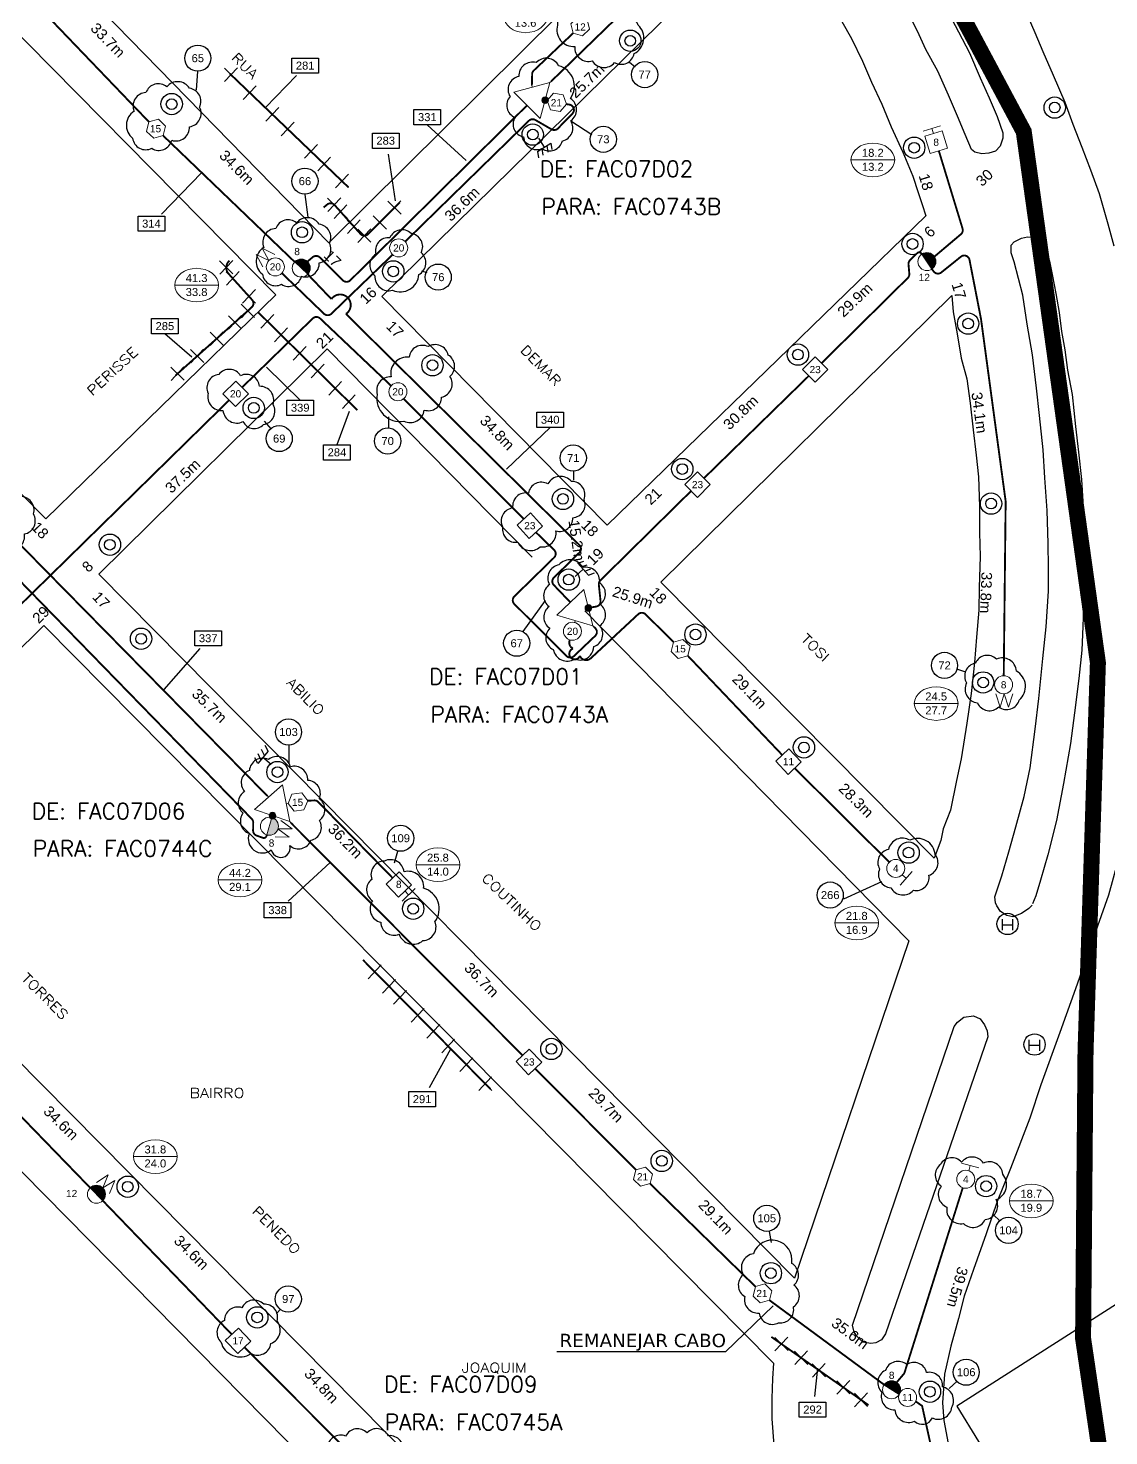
# Model space of a CAD drawing. Header units: inches. Extents: x 246034 to 247769, y 7726337 to 7727523.
# Drawn here: x 247275 to 247477.6, y 7726623 to 7726886.9 of the extents above; entities that cross this region are included whole.
import ezdxf
from ezdxf.enums import TextEntityAlignment as Align

# ---------------------------------------------------------------- set-up
doc = ezdxf.new("R2010")
doc.units = ezdxf.units.IN
doc.header["$LTSCALE"] = 6
doc.header["$MEASUREMENT"] = 0
doc.linetypes.add('DASHED', pattern=[0.75, 0.5, -0.25])
doc.linetypes.add('PHANTOMX2', pattern=[5, 2.5, -0.5, 0.5, -0.5, 0.5, -0.5])
for name, color, linetype in [('ALTERAÇÃO', 4, 'Continuous'), ('ANOTACOES', 6, 'Continuous'), ('DISTANCIA', 7, 'Continuous'), ('ELETRONICO', 4, 'Continuous'), ('LIMITE', 5, 'PHANTOMX2'), ('MONU', 6, 'Continuous'), ('NET-CBTR', 3, 'DASHED'), ('NET_UPGRADE', 7, 'Continuous'), ('POSTE', 1, 'Continuous'), ('POSTES', 1, 'Continuous'), ('QUADRAS', 7, 'Continuous'), ('RUAS', 7, 'Continuous'), ('TERRA', 7, 'Continuous')]:
    doc.layers.add(name, color=color, linetype=linetype)
for name, color, linetype, lineweight in [('NET-AMP', 1, 'Continuous', 20), ('NET-SPLT', 1, 'Continuous', 20), ('NET-TAP', 1, 'Continuous', 20), ('NET-TERM', 1, 'Continuous', 20)]:
    doc.layers.add(name, color=color, linetype=linetype, lineweight=lineweight)
doc.layers.add('NET-AMP @ 1', color=1, linetype='Continuous', lineweight=20, true_color=0xff0000)
doc.styles.add('B', font='SIMPLEX', dxfattribs={"width": 1.2, "height": 1.8})
doc.styles.add('Folhas_CAD', font='arial.ttf')
doc.styles.add('Romans', font='ROMANS.shx', dxfattribs={"height": 3})
doc.styles.get("Standard").update_dxf_attribs({"font": 'arial.ttf'})
doc.dimstyles.get("Standard").update_dxf_attribs({"dimtxt": 0.18, "dimasz": 0.18, "dimexe": 0.18, "dimexo": 0.0625, "dimgap": 0.09, "dimtad": 0, "dimtih": 1, "dimtoh": 1, "dimdec": 4, "dimzin": 0, "dimdsep": 46, "dimtxsty": 'Standard', "dimcen": 0.09, "dimadec": 0, "dimazin": 0, "dimtfac": 1, "dimtdec": 4, "dimtofl": 0, "dimtmove": 0, "dimatfit": 3, "dimfxl": 1, "dimtolj": 1, "dimtzin": 0, "dimarcsym": 0})

# ---------------------------------------------------------------- blocks, each defined once
blk = doc.blocks.new('POSTECS')
at = {"layer": 'POSTES', "linetype": 'ByBlock'}
for radius in [2, 1]:
    blk.add_circle((0, 0), radius, dxfattribs=at)
blk = doc.blocks.new('POSTE')
at = {"layer": 'POSTES', "linetype": 'ByBlock'}
for radius in [2, 1]:
    blk.add_circle((0, 0), radius, dxfattribs=at)
blk = doc.blocks.new('TERRA')
at = {"layer": 'TERRA', "linetype": 'ByBlock'}
for p, q in [((0, 0), (0, -2.02)), ((-1.5, -2.02), (-1.97, -3.15)), ((-1.5, -2.02), (1.5, -2.02)), ((-0.49, -2.02), (-0.96, -3.15)), ((0.57, -2.02), (0.09, -3.15)), ((1.5, -2.02), (1.03, -3.15))]:
    blk.add_line(p, q, dxfattribs=at)
blk = doc.blocks.new('DC')
h = blk.add_hatch(color=256)
h.dxf.hatch_style = 1
h.paths.add_polyline_path([(3.38, 0), (0, 0, 1)])
blk.add_line((0, 0), (3.38, 0))
blk.add_circle((1.69, 0), 1.69)
at = {"color": 0}
blk.add_attdef('DCVAL', text='', height=1.35, dxfattribs=at).set_placement((3.1, 3.27), align=Align.MIDDLE)
blk = doc.blocks.new('TERMINAL')
blk.add_line((-1, 0), (0, 0))
blk.add_lwpolyline([(-1, -1.6875), (-1, 1.6875)])
blk = doc.blocks.new('TAP8')
blk.add_lwpolyline([(0.92, 1.59), (0, 0), (0.92, -1.59), (2.76, -1.59), (3.68, 0), (2.76, 1.59)], close=True)
blk.add_attdef('DBVAL', text='', height=1.35).set_placement((1.77, -0.06), align=Align.MIDDLE)
blk = doc.blocks.new('TAP2')
at = {"color": 0}
blk.add_circle((1.69, 0), 1.69, dxfattribs=at)
blk.add_attdef('DBVAL', text='', height=1.35, dxfattribs=at).set_placement((1.69, 0), align=Align.MIDDLE)
blk = doc.blocks.new('TAP4')
blk.add_lwpolyline([(3.38, -1.69), (0, -1.69), (0, 1.69), (3.38, 1.69)], close=True)
at = {"color": 0}
blk.add_attdef('DBVAL', text='', height=1.35, dxfattribs=at).set_placement((1.69, 0), align=Align.MIDDLE)
blk = doc.blocks.new('AMP3AC')
h = blk.add_hatch(color=256)
h.dxf.hatch_style = 1
h.paths.add_polyline_path([(2.55, 2.03), (3.66, 1.39, 0.131652), (3.74, 1.71, 0.767327)])
h.paths.add_polyline_path([(3.66, 1.39), (2.55, 2.03, 0.131652), (2.47, 1.71, 0.767327)])
for p, q in [((3.1, 1.71), (3.3, 2.03)), ((0, 0), (-0.33, 0)), ((3.1, -1.71), (3.3, -2.03)), ((6.06, 0), (6.38, 0))]:
    blk.add_line(p, q)
blk.add_lwpolyline([(0, 3.5), (0, -3.5), (6.06, 0)], close=True)
blk.add_circle((3.1, 1.71), 0.638)
blk = doc.blocks.new('HI-LOW')
blk.add_lwpolyline([(-4.1, 0), (4.1, 0)])
blk.add_ellipse((0, 0), major_axis=(4.1, 0), ratio=0.768293)
for tag, p in [('END-HI', (0, 1.33)), ('END-LO', (0, -1.29))]:
    blk.add_attdef(tag, text='', height=1.5).set_placement(p, align=Align.MIDDLE_CENTER)
blk = doc.blocks.new('CX_CodUpgrade')
blk.add_circle((-0.13, 0.04), 2.45)
at = {"color": 1, "flags": 1}
for tag, p in [('RETIRAR1', (4.74, 11.47)), ('NOVO1', (28.33, 11.47)), ('RETIRAR2', (4.74, 7.94)), ('NOVO2', (28.33, 7.94)), ('RETIRAR3', (4.74, 4.42)), ('NOVO3', (28.33, 4.42)), ('RETIRAR4', (4.74, 0.89)), ('NOVO4', (28.33, 0.9)), ('RETIRAR5', (4.74, -2.63)), ('NOVO5', (28.33, -2.63)), ('RETIRAR6', (4.74, -6.15)), ('NOVO6', (28.33, -6.15)), ('RETIRAR7', (4.74, -9.68)), ('NOVO7', (28.33, -9.68)), ('RETIRAR8', (4.74, -13.2)), ('NOVO8', (28.33, -13.2)), ('RETIRAR9', (4.74, -16.73)), ('NOVO9', (28.33, -16.73))]:
    blk.add_attdef(tag, p, '', height=1.5, dxfattribs=at)
at = {"color": 7, "flags": 1}
for tag, p in [('ANTIGO1', (17.16, 11.46)), ('ANTIGO2', (17.16, 7.94)), ('ANTIGO3', (17.16, 4.41)), ('ANTIGO4', (17.16, 0.89)), ('ANTIGO5', (17.16, -2.63)), ('ANTIGO6', (17.16, -6.16)), ('ANTIGO7', (17.16, -9.68)), ('ANTIGO8', (17.16, -13.21)), ('ANTIGO9', (17.16, -16.73))]:
    blk.add_attdef(tag, p, '', height=1.5, dxfattribs=at)
at = {"color": 1}
blk.add_attdef('CODIGO', text='', height=1.5, dxfattribs=at).set_placement((-0.13, 0.04), align=Align.MIDDLE_CENTER)
blk = doc.blocks.new('CARGA')
for p, q in [((-2.5, 0.81), (0, 1.62)), ((-2.5, 0.81), (0, 0)), ((-2.5, -0.81), (0, 0)), ((-2.5, -0.81), (0, -1.62))]:
    blk.add_line(p, q)
blk = doc.blocks.new('CX_CodUpgradeCabo')
blk.add_lwpolyline([(-2.63, 1.45), (2.37, 1.45), (2.37, -1.4), (-2.63, -1.4)], close=True)
at = {"color": 1}
blk.add_attdef('CODIGO', text='', height=1.5, dxfattribs=at).set_placement((-0.13, 0.04), align=Align.MIDDLE_CENTER)
at = {"color": 1, "style": 'Folhas_CAD', "flags": 1}
for tag, p in [('SERVICO', (5.97, 0.89)), ('TIPO', (17.92, 0.89)), ('COMP', (25.22, 0.89))]:
    blk.add_attdef(tag, p, '', height=1.5, dxfattribs=at)
blk = doc.blocks.new('EXCLUIR_CABOdwg')
at = {"layer": 'ANOTACOES', "color": 4}
for points in [[(-1.24, 1.23), (1.24, -1.23)], [(-1.2, -1.28), (1.21, 1.29)]]:
    blk.add_lwpolyline(points, dxfattribs=at)

msp = doc.modelspace()

# ---------------------------------------------------------------- linework, layer by layer
at = {"layer": 'LIMITE', "linetype": 'Continuous', "const_width": 3}
msp.add_lwpolyline([(246803.54, 7727504.62), (247403.19, 7726894.55), (247432.45, 7726922.11), (247461.64, 7726867.48), (247475.54, 7726767.94), (247473.22, 7726695.02), (247472.76, 7726641.31), (247485.27, 7726556.59), (247405.99, 7726517.49), (247361.51, 7726563.79), (247112.71, 7726442.48), (247147.92, 7726399.42), (247053.32, 7726359.97)], dxfattribs=at)
at = {"layer": 'MONU'}
msp.add_lwpolyline([(247539.01, 7726685.06), (247524.33, 7726675.88), (247485.78, 7726651.99), (247449.07, 7726628.59), (247461.27, 7726608.72), (247456.34, 7726605.1), (247462.55, 7726595.29), (247467.69, 7726598.19), (247480.89, 7726577.62), (247516.87, 7726601.27), (247551.81, 7726623.91), (247539.01, 7726685.06)], dxfattribs=at)
at = {"layer": 'NET-CBTR', "const_width": 0.35}
for points in [[(247373.05, 7726876.89), (247385.06, 7726888.53, 0.454269), (247384.97, 7726890.03), (247365.3, 7726905.31, -0.023157), (247365.23, 7726905.37), (247363.31, 7726907.18)], [(247368.53, 7726872.39), (247335.41, 7726839.61, -0.411581), (247334, 7726839.61), (247329.7, 7726843.88, 0.388213), (247328.35, 7726843.94), (247327.37, 7726843.11)], [(247375.92, 7726872.62), (247376.47, 7726872.54, -0.610967), (247377.04, 7726870.85), (247374.33, 7726868.07, -0.343373), (247373.11, 7726867.91), (247370.08, 7726869.66, 0.336883), (247368.88, 7726869.51), (247345.68, 7726846.85)], [(247445.72, 7726863.88), (247450.17, 7726849.3, -0.300049), (247449.86, 7726848.24), (247444.89, 7726844.04)], [(247344.71, 7726854.22), (247338.75, 7726848.27, -0.430171), (247337.3, 7726848.31), (247332.46, 7726853.71, 0.405019), (247331.07, 7726853.81), (247330.4, 7726853.25)], [(247343.37, 7726844.44), (247331.87, 7726833.35, -0.405198), (247330.47, 7726833.34), (247322.57, 7726840.95)], [(247302.6, 7726821.73), (247316.92, 7726834.54, 0.415594), (247316.99, 7726835.95), (247312.56, 7726840.86, -0.41315), (247312.76, 7726843.28, -1.228046)], [(247343.06, 7726819.83), (247329.74, 7726832.46, 0.402941), (247328.36, 7726832.45), (247315.1, 7726819.51)], [(247377.97, 7726769.78), (247377.33, 7726769.17, -0.406748), (247375.93, 7726769.19), (247366.15, 7726778.93, -0.41798), (247366.16, 7726780.36), (247373.61, 7726787.64, 0.421751), (247373.6, 7726789.07), (247370.2, 7726792.37)], [(247381.07, 7726774.64), (247381.32, 7726774.4, -0.423977), (247381.31, 7726772.96), (247377.97, 7726769.78)]]:
    msp.add_lwpolyline(points, format="xyb", dxfattribs=at)
for points in [[(247297.67, 7726869.28), (247275.71, 7726892.18)], [(247335.06, 7726857.03), (247312.81, 7726878.35)], [(247197.76, 7726867.1), (247319.85, 7726742.97)], [(247324.98, 7726843.05), (247300.31, 7726866.73)], [(247336.73, 7726815.26), (247318.21, 7726833.54)], [(247421.35, 7726821.69), (247401.69, 7726802.5)], [(247312.7, 7726817.14), (247237.95, 7726743.86)], [(247367.92, 7726794.86), (247345.39, 7726817.4)], [(247416.38, 7726750.62), (247398.65, 7726769.25)], [(247436.43, 7726730.55), (247418.7, 7726748.17)], [(247324.26, 7726737.92), (247367.72, 7726694.32)], [(247286.65, 7726669.51), (247242.76, 7726714.8)], [(247337.77, 7726712.23), (247361.69, 7726688.01)], [(247370.05, 7726691.87), (247388.95, 7726672.87)], [(247391.58, 7726670.3), (247411.34, 7726651)], [(247313.18, 7726642.04), (247289.01, 7726667.1)], [(247413.98, 7726648.44), (247435.47, 7726632.61)], [(247336, 7726619.14), (247315.54, 7726639.63)], [(247441.39, 7726629.48), (247442.59, 7726628.63), (247445.38, 7726615.94)]]:
    msp.add_lwpolyline(points, dxfattribs=at)
at = {"layer": 'NET-CBTR'}
for points in [[(247377.17, 7726885.92, 0.35, 0.35, 0), (247369.8, 7726878.93, 0.35, 0.35, 0.198977), (247369.49, 7726878.23, 0.35, 0.35, 0), (247369.44, 7726876.15, 0, 0, 0)], [(247442.55, 7726844.52, 0.35, 0.35, 0), (247442.41, 7726844.68, 0.35, 0.35, 0.43242), (247441.68, 7726844.71, 0.35, 0.35, 0), (247440.34, 7726843.39, 0.35, 0.35, 0.223219), (247440.04, 7726842.6, 0.35, 0.35, 0), (247440.19, 7726840.84, 0.35, 0.35, -0.22218), (247439.9, 7726840.04, 0.35, 0.35, 0), (247423.74, 7726824.07, 0, 0, 0)], [(247444.42, 7726841.7, 0.35, 0.35, 0), (247444.42, 7726841.7, 0.35, 0.35, 0), (247444.77, 7726841.25, 0.35, 0.35, 0.421066), (247446.19, 7726841.08, 0.35, 0.35, 0), (247449.86, 7726844.03, 0.35, 0.35, -0.564641), (247451.47, 7726843.45, 0.35, 0.35, 0), (247453.62, 7726832.4, 0.35, 0.35, -0.014468), (247453.63, 7726832.35, 0.35, 0.35, 0), (247458.24, 7726798.24, 0.35, 0.35, -0.036333), (247458.25, 7726798.1, 0.35, 0.35, 0), (247457.89, 7726765.48, 0, 0, 0)], [(247376.66, 7726779.24, 0.35, 0.35, 0), (247373.55, 7726782.49, 0.35, 0.35, -0.410901), (247373.57, 7726783.89, 0.35, 0.35, 0), (247378.34, 7726788.56, 0.35, 0.35, 0.418548), (247378.34, 7726789.99, 0.35, 0.35, 0), (247334.59, 7726833.31, 0.35, 0.35, 0), (247334.59, 7726833.31, 0.35, 0.35, 1.221297), (247331.87, 7726836.08, 0.35, 0.35, 0), (247327.43, 7726840.73, 0, 0, 0)], [(247399.29, 7726800.12, 0.35, 0.35, 0), (247382.28, 7726783.36, 0.35, 0.35, 0.228924), (247381.99, 7726782.54, 0.35, 0.35, 0), (247382.31, 7726779.54, 0.35, 0.35, -0.396165), (247381.48, 7726778.45, 0.35, 0.35, 0), (247380.4, 7726778.27, 0, 0, 0)], [(247266.44, 7726790.5, 0.35, 0.35, 0), (247316.93, 7726738.66, 0.35, 0.35, -0.202645), (247317.21, 7726737.94, 0.35, 0.35, 0), (247317.18, 7726736.5, 0.35, 0.35, 0.324884), (247317.84, 7726735.53, 0.35, 0.35, 0), (247319.04, 7726735.1, 0.35, 0.35, 0.423566), (247319.68, 7726735.42, 0.35, 0.35, 0), (247319.76, 7726735.66, 0, 0, 0)], [(247376.53, 7726772.22, 0.35, 0.35, 0), (247376.52, 7726772.16, 0.35, 0.35, 0.22749), (247376.67, 7726770.96, 0.35, 0.35, 0), (247377.13, 7726770.55, 0.35, 0.35, 1.560778), (247378.44, 7726769.22, 0.35, 0.35, 0), (247378.44, 7726769.22, 0.35, 0.35, 0.501461), (247380.41, 7726768.69, 0.35, 0.35, 0), (247389.37, 7726777.02, 0.35, 0.35, -0.402177), (247390.75, 7726777, 0.35, 0.35, 0), (247396, 7726771.8, 0, 0, 0)], [(247327.41, 7726742.06, 0.35, 0.35, 0), (247328.64, 7726742.12, 0.35, 0.35, -0.215673), (247329.41, 7726741.82, 0.35, 0.35, 0), (247343.32, 7726727.6, 0, 0, 0)], [(247437.82, 7726633.04, 0.35, 0.35, 0), (247439.13, 7726634.6, 0.35, 0.35, 0.096238), (247439.31, 7726634.93, 0.35, 0.35, 0), (247450.21, 7726669.52, 0, 0, 0)], [(247414.33, 7726641.57, 0.35, 0.35, 0), (247432.55, 7726628.78, 0.35, 0.35, 0), (247432.55, 7726628.78, 0.35, 0.35, 0), (247432.55, 7726628.78, 0, 0, 0)]]:
    msp.add_lwpolyline(points, format="xyseb", dxfattribs=at)
at = {"layer": 'NET_UPGRADE'}
for points in [[(247389.39, 7726887.42, 0.520567), (247389.39, 7726887.42, 0.520567), (247385.23, 7726888.65, 0.520567), (247381.23, 7726890.03, 0.520567), (247377.16, 7726890.19, 0.520567), (247374.24, 7726887.42, 0.520567), (247377.47, 7726883.42, 0.520567), (247380.77, 7726880.73, 0.520567), (247384.93, 7726880.42, 0.520567), (247388.62, 7726882.12, 0.520567), (247389.39, 7726887.42)], [(247374.44, 7726879.83, 0.520567), (247374.44, 7726879.83, 0.520567), (247370.25, 7726880.4, 0.520567), (247367, 7726877.8, 0.520567), (247365.34, 7726874.05, 0.520567), (247366.28, 7726870.15, 0.520567), (247367.87, 7726866.47, 0.520567), (247371.33, 7726864.3, 0.520567), (247375.16, 7726865.75, 0.520567), (247376.75, 7726869.5, 0.520567), (247376.68, 7726873.69, 0.520567), (247374.44, 7726879.83)], [(247294.6, 7726866.25, 0.520567), (247294.6, 7726866.25, 0.520567), (247298.2, 7726864.35, 0.520567), (247301.93, 7726865.85, 0.520567), (247305.26, 7726868.4, 0.520567), (247307.15, 7726872.06, 0.520567), (247305.26, 7726875.59, 0.520567), (247301.01, 7726875.85, 0.520567), (247297.09, 7726874.8, 0.520567), (247294.87, 7726871.28, 0.520567), (247294.6, 7726866.25)], [(247318.94, 7726840.75, 0.520567), (247318.94, 7726840.75, 0.520567), (247322.53, 7726838.86, 0.520567), (247326.26, 7726840.36, 0.520567), (247329.59, 7726842.91, 0.520567), (247331.49, 7726846.57, 0.520567), (247329.59, 7726850.1, 0.520567), (247325.34, 7726850.36, 0.520567), (247321.42, 7726849.31, 0.520567), (247319.2, 7726845.78, 0.520567), (247318.94, 7726840.75)], [(247348.26, 7726840.68, 0.520567), (247348.26, 7726840.68, 0.520567), (247348.7, 7726844.79, 0.520567), (247346.79, 7726848.39, 0.520567), (247342.82, 7726847.58, 0.520567), (247340.18, 7726844.5, 0.520567), (247340.03, 7726840.46, 0.520567), (247343.34, 7726837.74, 0.520567), (247348.26, 7726840.68)], [(247345.44, 7726813.21, 0.520567), (247345.44, 7726813.21, 0.520567), (247349.27, 7726815.29, 0.520567), (247352.51, 7726817.7, 0.520567), (247354.09, 7726821.6, 0.520567), (247353.75, 7726825.59, 0.520567), (247350.01, 7726827.17, 0.520567), (247346.44, 7726825.17, 0.520567), (247343.04, 7726821.52, 0.520567), (247340.46, 7726818.2, 0.520567), (247345.44, 7726813.21)], [(247319.16, 7726812.56, 0.520567), (247319.16, 7726812.56, 0.520567), (247320.93, 7726816.32, 0.520567), (247318.39, 7726819.74, 0.520567), (247314.85, 7726821.73, 0.520567), (247310.76, 7726821.96, 0.520567), (247308.77, 7726818.42, 0.520567), (247311.53, 7726815.21, 0.520567), (247315.29, 7726813.11, 0.520567), (247319.16, 7726812.56)], [(247371, 7726789.66, 0.520567), (247371, 7726789.66, 0.520567), (247373.93, 7726792.66, 0.520567), (247377.1, 7726795.11, 0.520567), (247379.23, 7726798.51, 0.520567), (247376.86, 7726801.91, 0.520567), (247372.43, 7726801.44, 0.520567), (247368.79, 7726799.7, 0.520567), (247365.86, 7726796.93, 0.520567), (247363.96, 7726793.37, 0.520567), (247366.81, 7726790.53, 0.520567), (247371, 7726789.66)], [(247268.19, 7726786.76, 0.520567), (247268.19, 7726786.76, 0.520567), (247271.45, 7726789.2, 0.520567), (247274.31, 7726792.06, 0.520567), (247276.02, 7726795.81, 0.520567), (247273.49, 7726799.07, 0.520567), (247269.42, 7726800.04, 0.520567), (247266.07, 7726797.76, 0.520567), (247262.65, 7726795.64, 0.520567), (247262.24, 7726791.65, 0.520567), (247264.52, 7726787.98, 0.520567), (247268.19, 7726786.76)], [(247460.26, 7726766.37, 0.520567), (247460.26, 7726766.37, 0.520567), (247456.52, 7726768.61, 0.520567), (247452.58, 7726767.87, 0.520567), (247450.93, 7726764.13, 0.520567), (247452.98, 7726760.39, 0.520567), (247456.97, 7726759.64, 0.520567), (247460.81, 7726760.94, 0.520567), (247460.26, 7726766.37)], [(247320.04, 7726749.81, 0.520567), (247320.04, 7726749.81, 0.520567), (247316.49, 7726747.74, 0.520567), (247315.6, 7726743.8, 0.520567), (247315.31, 7726739.76, 0.520567), (247316.49, 7726735.92, 0.787869), (247320.6, 7726732.88, 1.031018), (247324.08, 7726733.65, 0.520567), (247328.03, 7726734.64, 0.520567), (247329.6, 7726738.38, 0.520567), (247329.6, 7726742.42, 0.520567), (247327.43, 7726745.87, 0.520567), (247324.18, 7726748.43, 0.520567), (247320.04, 7726749.81)], [(247440.29, 7726734.67, 0.520567), (247440.29, 7726734.67, 0.520567), (247436.29, 7726732.91, 0.520567), (247434.62, 7726729.27, 0.520567), (247436.72, 7726725.76, 0.520567), (247440.95, 7726725.27, 0.520567), (247443.87, 7726728.09, 0.520567), (247445.04, 7726731.97, 0.520567), (247440.29, 7726734.67)], [(247349.15, 7726725.66, 0.520567), (247349.15, 7726725.66, 0.520567), (247345.48, 7726728.74, 0.520567), (247341.81, 7726730.75, 0.520567), (247339.44, 7726727.32, 0.520567), (247339.56, 7726723.3, 0.520567), (247341.1, 7726719.27, 0.520567), (247344.53, 7726717.03, 0.520567), (247349.03, 7726715.84, 0.520567), (247351.28, 7726719.39, 0.520567), (247349.15, 7726725.66)], [(247457.71, 7726672.06, 0.520567), (247457.71, 7726672.06, 0.520567), (247454.07, 7726674.14, 0.520567), (247450, 7726674.31, 0.520567), (247446.02, 7726673.88, 0.520567), (247446.19, 7726669.81, 0.520567), (247447.23, 7726665.91, 0.520567), (247450.35, 7726662.8, 0.520567), (247454.42, 7726663.58, 0.520567), (247456.5, 7726667.3, 0.520567), (247457.71, 7726672.06)], [(247316.8, 7726638.44, 0.520567), (247316.8, 7726638.44, 0.520567), (247320.53, 7726640.35, 0.520567), (247321.67, 7726644.55, 0.520567), (247319.19, 7726647.7, 0.520567), (247315.08, 7726647.03, 0.520567), (247311.83, 7726644.65, 0.520567), (247311.16, 7726640.63, 0.520567), (247316.8, 7726638.44)], [(247444.51, 7726626.37, 0.520567), (247444.51, 7726626.37, 0.520567), (247448.14, 7726628.4, 0.520567), (247446.4, 7726632.18, 0.520567), (247443.42, 7726634.87, 0.520567), (247439.71, 7726636.39, 0.520567), (247435.71, 7726635.3, 0.520567), (247435.06, 7726631.16, 0.520567), (247437.46, 7726627.89, 0.520567), (247441.17, 7726625.79, 0.520567), (247444.51, 7726626.37)], [(247348.03, 7726616.37, 0.520567), (247348.03, 7726616.37, 0.520567), (247345.29, 7726619.78, 0.520567), (247342.54, 7726623.05, 0.520567), (247338.54, 7726623.57, 0.520567), (247334.53, 7726622.97, 0.520567), (247331.12, 7726620.82, 0.520567), (247330.97, 7726616.67, 0.520567), (247333.49, 7726613.48, 0.520567), (247336.61, 7726610.81, 0.520567), (247340.61, 7726610.22, 0.520567), (247344.62, 7726610.29, 0.520567), (247347.59, 7726613.63, 0.520567), (247348.03, 7726616.37)]]:
    msp.add_lwpolyline(points, format="xyb", close=True, dxfattribs=at)
for points in [[(247378.95, 7726768.48, 0.348784), (247381.06, 7726770.95, 0.520567), (247382.18, 7726774.86, 0.520567), (247382.23, 7726778.87, 0.520567), (247382.13, 7726782.92, 0.520567), (247379.03, 7726785.76), (247379.03, 7726785.76, 0.520567), (247374.52, 7726786.27, 0.520567), (247372.74, 7726782.57, 0.520567), (247372.69, 7726778.46, 0.520567), (247372.79, 7726774.4, 0.520567), (247373.45, 7726770.4, 0.520567), (247377.46, 7726768.62, 0.145386), (247378.95, 7726768.48, 0.145386)], [(247410.97, 7726657.16, 0.520567), (247410.97, 7726657.16, 0.520567), (247409.04, 7726653.2, 0.520567), (247409.36, 7726649.14, 0.520567), (247412.04, 7726646.04, 0.520567), (247415.68, 7726644.22, 0.520567), (247418.46, 7726647.21, 0.520567), (247418.57, 7726651.28, 0.520567), (247418.14, 7726655.34, 0.930882), (247410.97, 7726657.16, 0.520567)]]:
    msp.add_lwpolyline(points, format="xyb", dxfattribs=at)
at = {"layer": 'POSTE', "color": 5}
for p, q in [((247457.57, 7726719.85), (247457.57, 7726717.81)), ((247459.51, 7726719.85), (247459.51, 7726717.81)), ((247457.57, 7726718.83), (247459.51, 7726718.83)), ((247462.62, 7726697.26), (247462.62, 7726695.21)), ((247462.62, 7726696.24), (247464.57, 7726696.24)), ((247464.57, 7726697.26), (247464.57, 7726695.21))]:
    msp.add_line(p, q, dxfattribs=at)
at = {"layer": 'POSTES', "color": 5, "linetype": 'ByBlock'}
for centre in [(247458.6, 7726718.96), (247463.66, 7726696.37)]:
    msp.add_circle(centre, 2, dxfattribs=at)
at = {"layer": 'QUADRAS'}
for points in [[(247176.4, 7726898.11), (247278.33, 7726794.92), (247321.43, 7726836.9), (247260.82, 7726898.27)], [(247280.88, 7726898.36), (247331.37, 7726846.65), (247374.55, 7726889.41), (247364.49, 7726898.35)], [(247421.66, 7726897.92), (247423.1, 7726895.62), (247425.49, 7726891.8), (247427.54, 7726888.13), (247429.35, 7726884.93), (247431.41, 7726880.67), (247433.12, 7726876.75), (247435.05, 7726872.6), (247436.81, 7726868.36), (247438.95, 7726863.62), (247440.84, 7726859.13), (247441.87, 7726856.08), (247442.61, 7726853.79), (247443.28, 7726851.71), (247383.57, 7726793.68), (247341.29, 7726836.56), (247403.75, 7726897.92)], [(247457.87, 7726897.92), (247459.67, 7726894.7), (247461.63, 7726890.78), (247463.7, 7726886.04), (247465.23, 7726882.47), (247467.17, 7726878.08), (247469.36, 7726873.02), (247470.84, 7726868.9), (247472.51, 7726864.55), (247474.14, 7726860.28), (247475.75, 7726855.89), (247477.43, 7726850.18), (247478.51, 7726846.05)], [(247446.91, 7726890.93), (247449.4, 7726886.19), (247451.48, 7726882.22), (247453.47, 7726877.53), (247455.15, 7726873.81), (247456.68, 7726870.29), (247457.71, 7726867.26), (247457.72, 7726866.22), (247457.2, 7726864.77), (247456.36, 7726863.84), (247455.11, 7726863.41), (247453.81, 7726863.33), (247452.48, 7726863.62), (247451.85, 7726864.11), (247450.67, 7726866.94), (247449.22, 7726870.39), (247447.54, 7726874.31), (247445.52, 7726878.8), (247443.29, 7726882.89), (247441.71, 7726886.29), (247440.13, 7726889.46)], [(247463.24, 7726722.46), (247462.62, 7726721.89), (247461.22, 7726720.91), (247459.6, 7726720.3), (247458.5, 7726720.56), (247457.31, 7726721.28), (247456.58, 7726722.39), (247456.35, 7726722.94), (247456.24, 7726724.08), (247457.56, 7726727.97), (247458.86, 7726732.46), (247460.17, 7726737.15), (247461.73, 7726742.86), (247462.84, 7726748.22), (247463.79, 7726755.47), (247464.49, 7726761.24), (247465.24, 7726768.69), (247465.82, 7726774.64), (247466.29, 7726781.31), (247466.31, 7726785.77), (247466.19, 7726790.3), (247466.05, 7726796.44), (247465.57, 7726802.56), (247465.31, 7726807.81), (247464.58, 7726814.25), (247464.02, 7726819.37), (247463.27, 7726825.62), (247462.29, 7726831.36), (247461.45, 7726836.83), (247459.87, 7726843.09), (247459.26, 7726844.73), (247459.27, 7726846.17), (247459.87, 7726846.82), (247461.24, 7726847.53), (247462.37, 7726847.73), (247463.42, 7726847.67), (247464.68, 7726846.75), (247465.82, 7726845.14), (247466.44, 7726843.21), (247467.01, 7726840.35), (247467.63, 7726837.12), (247468.26, 7726833.56), (247468.74, 7726829.98), (247469.34, 7726826.58), (247469.87, 7726822.75), (247470.71, 7726818.23), (247471.36, 7726812.23), (247471.9, 7726807.38), (247472.46, 7726802.26), (247472.75, 7726797.14), (247472.87, 7726791.26), (247472.89, 7726786.11), (247472.91, 7726779.94), (247472.7, 7726774.69), (247472.54, 7726770.28), (247471.95, 7726765), (247471.15, 7726758.55), (247470.39, 7726752.77), (247469.12, 7726745.32), (247467.8, 7726738.35), (247466.15, 7726731.94), (247464.81, 7726727.2), (247463.9, 7726724.26), (247463.31, 7726722.74)], [(247448.13, 7726836.76), (247448.38, 7726833.7), (247449.19, 7726829.6), (247449.92, 7726825.03), (247450.95, 7726821.13), (247451.59, 7726816.6), (247452.18, 7726811.55), (247452.72, 7726806.83), (247453.15, 7726802.77), (247453.34, 7726797.2), (247453.36, 7726792.35), (247453.47, 7726787.84), (247453.31, 7726782.05), (247453.24, 7726777.76), (247452.76, 7726772.71), (247452.42, 7726768), (247451.79, 7726762.13), (247450.98, 7726756.57), (247449.93, 7726749.89), (247449.03, 7726745.83), (247447.88, 7726740.3), (247446.55, 7726736.78), (247446.07, 7726734.59), (247444.86, 7726731.29), (247393.62, 7726783.02), (247448.13, 7726836.76)], [(247440.13, 7726715.83), (247418.65, 7726652.57), (247288.25, 7726784.53), (247331.08, 7726826.74), (247369.47, 7726787.69)], [(247379.34, 7726777.65), (247440.13, 7726715.83)], [(247277.98, 7726774.93), (247414.75, 7726636.64), (247414.54, 7726633.78), (247414.4, 7726630.04), (247414.43, 7726626.24), (247414.79, 7726621.29), (247415.35, 7726616.41), (247416.46, 7726612.12), (247417.83, 7726607.72), (247419.44, 7726603.28), (247421.45, 7726598.31), (247423.99, 7726593.83), (247426.74, 7726588.94), (247429.75, 7726584.34), (247433.39, 7726579.68), (247436.8, 7726575.97), (247440.69, 7726571.89), (247444.78, 7726567.82), (247449.4, 7726563.12), (247452.03, 7726560.13), (247422.62, 7726542.18), (247234.74, 7726732.17), (247277.98, 7726774.93)], [(247479.3, 7726730.74), (247477.55, 7726724.35), (247474.76, 7726716.64), (247471.64, 7726707.71), (247468.43, 7726698.63), (247464.85, 7726688.8), (247462.77, 7726682.57), (247459.14, 7726673.16), (247456.68, 7726666.92), (247454.6, 7726660.88), (247452.25, 7726654.2), (247450.49, 7726649.23), (247449.39, 7726645.02), (247447.98, 7726639.86), (247446.79, 7726634.57), (247446.43, 7726629.2), (247446.63, 7726625.91), (247447.47, 7726621.59)], [(247409.91, 7726534.35), (247351.82, 7726509.51), (247182.22, 7726680.62), (247224.52, 7726722.47), (247409.91, 7726534.35)], [(247448.59, 7726699.74), (247449.21, 7726700.56), (247450.41, 7726701.49), (247452.21, 7726701.73), (247453.44, 7726701.19), (247454.3, 7726700.08), (247454.78, 7726698.94), (247454.89, 7726697.82), (247435.71, 7726642.14), (247435, 7726640.99), (247433.92, 7726640.48), (247432.97, 7726640.35), (247431.49, 7726640.59), (247430.49, 7726641.58), (247429.88, 7726642.47), (247429.57, 7726643.76), (247448.59, 7726699.74)]]:
    msp.add_lwpolyline(points, dxfattribs=at)

# ---------------------------------------------------------------- block references
at = {"layer": 'ALTERAÇÃO'}
for p in [(247313.04, 7726878.12), (247316.54, 7726874.77), (247320.8, 7726870.69), (247323.66, 7726867.95), (247328.02, 7726863.77), (247330.5, 7726861.39), (247333.83, 7726858.2), (247332.4, 7726853.77), (247343.69, 7726853.21), (247333.55, 7726852.49), (247340.93, 7726850.45), (247336.07, 7726849.67), (247338.03, 7726847.98), (247312.15, 7726842.05), (247313.38, 7726839.95), (247316.42, 7726836.58), (247313.79, 7726831.74), (247316.18, 7726833.88), (247319.86, 7726831.91), (247322.42, 7726829.38), (247310.36, 7726828.67), (247306.7, 7726825.4), (247325.91, 7726825.93), (247303.02, 7726822.1), (247329.29, 7726822.6), (247332.56, 7726819.37), (247335.12, 7726816.84), (247339.98, 7726709.99), (247342.67, 7726707.27), (247344.72, 7726705.19), (247348.04, 7726701.82), (247350.97, 7726698.86), (247353.74, 7726696.06), (247357.14, 7726692.61), (247360.69, 7726689.01), (247416.21, 7726640.24), (247419.91, 7726637.65), (247423.22, 7726635.32), (247427.82, 7726632.1), (247431.13, 7726629.77)]:
    msp.add_blockref('EXCLUIR_CABOdwg', p, dxfattribs=at)
at = {"layer": 'ELETRONICO'}
for p, rotation in [((247370.69, 7726866.27), 31.45272930766155), ((247377.55, 7726784.1), 132.4844812678224), ((247320.57, 7726748.88), 229.7116183215908)]:
    msp.add_blockref('TERRA', p, dxfattribs=dict(at, rotation=rotation))
at = {"layer": 'NET-AMP', "xscale": -1}
for p, rotation in [((247368.53, 7726872.39), 224.894109616891), ((247320.07, 7726742.72), 131.1187121096564)]:
    msp.add_blockref('AMP3AC', p, dxfattribs=dict(at, rotation=rotation))
at = {"layer": 'NET-AMP', "rotation": 313.7862214587306}
msp.add_blockref('AMP3AC', (247376.66, 7726779.24), dxfattribs=at)
at = {"layer": 'NET-SPLT'}
ref = msp.add_blockref('DC', (247327.43, 7726840.73), dxfattribs=dict(at, rotation=136.4645705547018))
ref.add_attrib('DCVAL', '8', dxfattribs={"layer": '0', "color": 0, "height": 1.35}).set_placement((247325.43, 7726845), align=Align.MIDDLE)
ref = msp.add_blockref('DC', (247444.42, 7726841.7), dxfattribs=dict(at, rotation=123.591690663083))
ref.add_attrib('DCVAL', '12', dxfattribs={"layer": '0', "color": 0, "height": 1.35}).set_placement((247443, 7726840.16), align=Align.MIDDLE)
ref = msp.add_blockref('DC', (247319.76, 7726735.66), dxfattribs=dict(at, rotation=73.63737957979112))
ref.add_attrib('DCVAL', '8', dxfattribs={"layer": '0', "color": 0, "height": 1.35}).set_placement((247320.64, 7726734.14), align=Align.MIDDLE)
ref = msp.add_blockref('DC', (247289.01, 7726667.1), dxfattribs=dict(at, rotation=134.4518149879777))
ref.add_attrib('DCVAL', '12', dxfattribs={"layer": '0', "color": 0, "height": 1.35}).set_placement((247283.17, 7726668.45), align=Align.MIDDLE)
ref = msp.add_blockref('DC', (247438.28, 7726630.74), dxfattribs=dict(at, rotation=147.4366176202338))
ref.add_attrib('DCVAL', '8', dxfattribs={"layer": '0', "color": 0, "height": 1.35}).set_placement((247436.88, 7726634.37), align=Align.MIDDLE)
at = {"layer": 'NET-TAP'}
ref = msp.add_blockref('TAP8', (247377.17, 7726885.92), dxfattribs=dict(at, rotation=43.671482081475))
ref.add_attrib('DBVAL', '12', dxfattribs={"layer": '0', "height": 1.35}).set_placement((247378.49, 7726887.1), align=Align.MIDDLE)
ref = msp.add_blockref('TAP8', (247372.3, 7726873.28), dxfattribs=dict(at, rotation=349.7166688348859))
ref.add_attrib('DBVAL', '21', dxfattribs={"layer": '0', "height": 1.35}).set_placement((247374.03, 7726872.9), align=Align.MIDDLE)
ref = msp.add_blockref('TAP8', (247297.67, 7726869.28), dxfattribs=dict(at, rotation=316.0429804689459))
ref.add_attrib('DBVAL', '15', dxfattribs={"layer": '0', "height": 1.35}).set_placement((247298.9, 7726868.01), align=Align.MIDDLE)
ref = msp.add_blockref('TAP4', (247445.72, 7726863.88), dxfattribs=dict(at, rotation=107.3130687083973))
ref.add_attrib('DBVAL', '8', dxfattribs={"layer": '0', "color": 0, "height": 1.35}).set_placement((247445.22, 7726865.49), align=Align.MIDDLE)
ref = msp.add_blockref('TAP2', (247345.68, 7726846.85), dxfattribs=dict(at, rotation=224.3355074768124))
ref.add_attrib('DBVAL', '20', dxfattribs={"layer": '0', "color": 0, "height": 1.35}).set_placement((247344.48, 7726845.67), align=Align.MIDDLE)
ref = msp.add_blockref('TAP2', (247322.57, 7726840.95), dxfattribs=dict(at, rotation=136.1047941005491))
ref.add_attrib('DBVAL', '20', dxfattribs={"layer": '0', "color": 0, "height": 1.35}).set_placement((247321.35, 7726842.12), align=Align.MIDDLE)
ref = msp.add_blockref('TAP4', (247421.35, 7726824.08), dxfattribs=dict(at, rotation=314.8424895980165))
ref.add_attrib('DBVAL', '23', dxfattribs={"layer": '0', "color": 0, "height": 1.35}).set_placement((247422.54, 7726822.88), align=Align.MIDDLE)
ref = msp.add_blockref('TAP4', (247312.7, 7726817.14), dxfattribs=dict(at, rotation=44.55944135130863))
ref.add_attrib('DBVAL', '20', dxfattribs={"layer": '0', "color": 0, "height": 1.35}).set_placement((247313.9, 7726818.33), align=Align.MIDDLE)
for p, values in [((247342.64, 7726818.71), {'DBVAL': '20'}), ((247456.18, 7726763.79), {'DBVAL': '8'}), ((247435.96, 7726729.38), {'DBVAL': '4'})]:
    msp.add_blockref('TAP2', p, dxfattribs=at).add_auto_attribs(values)
ref = msp.add_blockref('TAP4', (247399.3, 7726802.51), dxfattribs=dict(at, rotation=314.8424895980165))
ref.add_attrib('DBVAL', '23', dxfattribs={"layer": '0', "color": 0, "height": 1.35}).set_placement((247400.49, 7726801.31), align=Align.MIDDLE)
ref = msp.add_blockref('TAP4', (247370.2, 7726792.37), dxfattribs=dict(at, rotation=132.524956499434))
ref.add_attrib('DBVAL', '23', dxfattribs={"layer": '0', "color": 0, "height": 1.35}).set_placement((247369.06, 7726793.62), align=Align.MIDDLE)
ref = msp.add_blockref('TAP2', (247377.57, 7726775.43), dxfattribs=dict(at, rotation=252.1323282727645))
ref.add_attrib('DBVAL', '20', dxfattribs={"layer": '0', "color": 0, "height": 1.35}).set_placement((247377.05, 7726773.82), align=Align.MIDDLE)
ref = msp.add_blockref('TAP8', (247396, 7726771.8), dxfattribs=dict(at, rotation=316.0429804689459))
ref.add_attrib('DBVAL', '15', dxfattribs={"layer": '0', "height": 1.35}).set_placement((247397.24, 7726770.53), align=Align.MIDDLE)
ref = msp.add_blockref('TAP4', (247416.32, 7726748.23), dxfattribs=dict(at, rotation=43.57989602461766))
ref.add_attrib('DBVAL', '11', dxfattribs={"layer": '0', "color": 0, "height": 1.35}).set_placement((247417.54, 7726749.39), align=Align.MIDDLE)
ref = msp.add_blockref('TAP8', (247323.77, 7726741.57), dxfattribs=dict(at, rotation=7.615896789650092))
ref.add_attrib('DBVAL', '15', dxfattribs={"layer": '0', "height": 1.35}).set_placement((247325.53, 7726741.75), align=Align.MIDDLE)
ref = msp.add_blockref('TAP4', (247343.27, 7726725.21), dxfattribs=dict(at, rotation=43.5816659734252))
ref.add_attrib('DBVAL', '8', dxfattribs={"layer": '0', "color": 0, "height": 1.35}).set_placement((247344.49, 7726726.38), align=Align.MIDDLE)
ref = msp.add_blockref('TAP4', (247367.67, 7726691.93), dxfattribs=dict(at, rotation=43.5816659734252))
ref.add_attrib('DBVAL', '23', dxfattribs={"layer": '0', "color": 0, "height": 1.35}).set_placement((247368.89, 7726693.1), align=Align.MIDDLE)
ref = msp.add_blockref('TAP8', (247388.95, 7726672.87), dxfattribs=dict(at, rotation=315.8135372598711))
ref.add_attrib('DBVAL', '21', dxfattribs={"layer": '0', "height": 1.35}).set_placement((247390.18, 7726671.59), align=Align.MIDDLE)
ref = msp.add_blockref('TAP2', (247449.09, 7726671.2), dxfattribs=dict(at, rotation=356.9826495673437))
ref.add_attrib('DBVAL', '4', dxfattribs={"layer": '0', "color": 0, "height": 1.35}).set_placement((247450.78, 7726671.11), align=Align.MIDDLE)
ref = msp.add_blockref('TAP8', (247411.34, 7726651), dxfattribs=dict(at, rotation=315.8135372598712))
ref.add_attrib('DBVAL', '21', dxfattribs={"layer": '0', "height": 1.35}).set_placement((247412.57, 7726649.72), align=Align.MIDDLE)
ref = msp.add_blockref('TAP4', (247313.2, 7726642.07), dxfattribs=dict(at, rotation=313.382726710197))
ref.add_attrib('DBVAL', '17', dxfattribs={"layer": '0', "color": 0, "height": 1.35}).set_placement((247314.36, 7726640.84), align=Align.MIDDLE)
ref = msp.add_blockref('TAP2', (247438.25, 7726630.69), dxfattribs=dict(at, rotation=343.9029710396229))
ref.add_attrib('DBVAL', '11', dxfattribs={"layer": '0', "color": 0, "height": 1.35}).set_placement((247439.87, 7726630.22), align=Align.MIDDLE)
at = {"layer": 'NET-TERM'}
for p, values in [((247368.25, 7726889.17), {'END-HI': '28.0', 'END-LO': '13.6'}), ((247433.35, 7726862.17), {'END-HI': '18.2', 'END-LO': '13.2'}), ((247306.59, 7726838.7), {'END-HI': '41.3', 'END-LO': '33.8'}), ((247445.23, 7726760.28), {'END-HI': '24.5', 'END-LO': '27.7'}), ((247351.83, 7726730.06), {'END-HI': '25.8', 'END-LO': '14.0'}), ((247314.73, 7726727.21), {'END-HI': '44.2', 'END-LO': '29.1'}), ((247430.34, 7726719.15), {'END-HI': '21.8', 'END-LO': '16.9'}), ((247298.86, 7726675.37), {'END-HI': '31.8', 'END-LO': '24.0'}), ((247463.05, 7726667.06), {'END-HI': '18.7', 'END-LO': '19.9'})]:
    msp.add_blockref('HI-LOW', p, dxfattribs=at).add_auto_attribs(values)
for name, p, rotation in [('TERMINAL', (247444.72, 7726867.11), 287.3130687104934), ('CARGA', (247320.13, 7726843.29), 316.1047941010365), ('CARGA', (247458, 7726762.11), 90), ('CARGA', (247321.85, 7726736.81), 161.3200826549802), ('TERMINAL', (247438.83, 7726728.18), 138.646773239856), ('TERMINAL', (247345.65, 7726725.15), 133.5816659916786), ('CARGA', (247289.04, 7726669.48), 229.9120341464353), ('TERMINAL', (247451.33, 7726672.71), 254.9618644191225)]:
    msp.add_blockref(name, p, dxfattribs=dict(at, rotation=rotation))
at = {"layer": 'NET_UPGRADE'}
for name, p, values in [('CX_CodUpgrade', (247306.95, 7726881.2), {'CODIGO': '65'}), ('CX_CodUpgradeCabo', (247327.08, 7726879.81), {'CODIGO': '281'}), ('CX_CodUpgrade', (247390.72, 7726878.12), {'CODIGO': '77'}), ('CX_CodUpgradeCabo', (247349.97, 7726870.15), {'CODIGO': '331'}), ('CX_CodUpgrade', (247382.96, 7726866), {'CODIGO': '73'}), ('CX_CodUpgradeCabo', (247342.17, 7726865.74), {'CODIGO': '283'}), ('CX_CodUpgrade', (247327.03, 7726858.15), {'CODIGO': '66'}), ('CX_CodUpgradeCabo', (247298.25, 7726850.19), {'CODIGO': '314'}), ('CX_CodUpgrade', (247352.02, 7726840.16), {'CODIGO': '76'}), ('CX_CodUpgradeCabo', (247300.78, 7726830.98), {'CODIGO': '285'}), ('CX_CodUpgradeCabo', (247326.14, 7726815.69), {'CODIGO': '339'}), ('CX_CodUpgradeCabo', (247373, 7726813.43), {'CODIGO': '340'}), ('CX_CodUpgrade', (247322.21, 7726809.9), {'CODIGO': '69'}), ('CX_CodUpgrade', (247342.54, 7726809.44), {'CODIGO': '70'}), ('CX_CodUpgradeCabo', (247333.03, 7726807.32), {'CODIGO': '284'}), ('CX_CodUpgrade', (247377.33, 7726806.26), {'CODIGO': '71'}), ('CX_CodUpgradeCabo', (247308.9, 7726772.48), {'CODIGO': '337'}), ('CX_CodUpgrade', (247366.73, 7726771.54), {'CODIGO': '67'}), ('CX_CodUpgrade', (247446.92, 7726767.39), {'CODIGO': '72'}), ('CX_CodUpgrade', (247323.95, 7726754.9), {'CODIGO': '103'}), ('CX_CodUpgrade', (247344.97, 7726734.99), {'CODIGO': '109'}), ('CX_CodUpgrade', (247425.49, 7726724.34), {'CODIGO': '266'}), ('CX_CodUpgradeCabo', (247321.91, 7726721.52), {'CODIGO': '338'}), ('CX_CodUpgradeCabo', (247348.99, 7726686.09), {'CODIGO': '291'}), ('CX_CodUpgrade', (247413.6, 7726663.76), {'CODIGO': '105'}), ('CX_CodUpgrade', (247458.92, 7726661.5), {'CODIGO': '104'}), ('CX_CodUpgrade', (247323.91, 7726648.63), {'CODIGO': '97'}), ('CX_CodUpgrade', (247450.98, 7726634.91), {'CODIGO': '106'}), ('CX_CodUpgradeCabo', (247422.19, 7726627.91), {'CODIGO': '292'})]:
    msp.add_blockref(name, p, dxfattribs=at).add_auto_attribs(values)
at = {"layer": 'POSTES'}
for name, p in [('POSTE', (247387.88, 7726884.5)), ('POSTE', (247301.92, 7726872.63)), ('POSTE', (247467.44, 7726871.98)), ('POSTE', (247369.61, 7726866.92)), ('POSTE', (247441.1, 7726864.46)), ('POSTE', (247326.37, 7726848.61)), ('POSTE', (247440.79, 7726846.41)), ('POSTE', (247343.46, 7726841.28)), ('POSTE', (247451.22, 7726831.48)), ('POSTE', (247419.31, 7726825.68)), ('POSTE', (247350.81, 7726823.69)), ('POSTECS', (247317.31, 7726815.69)), ('POSTE', (247397.64, 7726804.23)), ('POSTE', (247375.27, 7726798.63)), ('POSTE', (247455.52, 7726797.76)), ('POSTE', (247290.34, 7726790.05)), ('POSTE', (247376.34, 7726783.5)), ('POSTE', (247400.11, 7726773.21)), ('POSTE', (247296.19, 7726772.42)), ('POSTE', (247454.03, 7726764.23)), ('POSTE', (247420.44, 7726752.05)), ('POSTE', (247321.75, 7726747.44)), ('POSTE', (247440.05, 7726732.33)), ('POSTE', (247347.19, 7726721.81)), ('POSTE', (247373.09, 7726695.53)), ('POSTE', (247393.79, 7726674.55)), ('POSTE', (247293.68, 7726669.72)), ('POSTE', (247454.59, 7726669.82)), ('POSTE', (247414.24, 7726653.51)), ('POSTE', (247317.96, 7726645.23)), ('POSTE', (247444.05, 7726631.3))]:
    msp.add_blockref(name, p, dxfattribs=at)

# ---------------------------------------------------------------- texts
at = {"layer": 'DISTANCIA'}
for s, rotation, p in [('33.7m', 314.4593, (247289.98, 7726884.62)), ('25.7m', 43.8501, (247379.75, 7726877)), ('34.6m', 314.8348, (247314.13, 7726860.78)), ('18', 286.9073, (247443.32, 7726858.04)), ('30', 43.1516, (247454.27, 7726858.85)), ('36.6m', 44.1887, (247356.34, 7726853.93)), ('6', 43.1516, (247443.99, 7726848.72)), ('17', 314.6529, (247332.07, 7726843.68)), ('16', 43.9933, (247338.74, 7726836.77)), ('29.9m', 43.5735, (247429.99, 7726835.94)), ('17', 286.9073, (247449.49, 7726837.67)), ('17', 314.6529, (247343.76, 7726830.42)), ('21', 43.9933, (247330.56, 7726828.44)), ('30.8m', 43.9365, (247408.58, 7726814.83)), ('34.1m', 277.7377, (247453.33, 7726814.8)), ('34.8m', 314.0865, (247362.95, 7726811.05)), ('37.5m', 43.6252, (247303.98, 7726802.94)), ('21', 44.0751, (247392.15, 7726799.17)), ('18', 313.3995, (247277.27, 7726792.76)), ('15.2m', 278.2989, (247377.84, 7726790.85)), ('18', 314.2597, (247380.31, 7726793.16)), ('19', 44.0751, (247381.31, 7726787.83)), ('8', 45.1813, (247286.15, 7726785.97)), ('33.8m', 267.8778, (247454.58, 7726781.06)), ('17', 313.3995, (247288.7, 7726779.68)), ('25.9m', 341.9332, (247388.34, 7726780.18)), ('18', 314.2597, (247393.13, 7726780.52)), ('29', 45.1813, (247277.4, 7726776.92)), ('29.1m', 313.9067, (247410.25, 7726762.58)), ('35.7m', 315.7694, (247309.01, 7726759.9)), ('28.3m', 315.2059, (247430.24, 7726742.14)), ('36.2m', 314.4593, (247334.48, 7726734.53)), ('36.7m', 314.4664, (247360.03, 7726708.49)), ('29.7m', 314.7891, (247383.35, 7726685.02)), ('34.6m', 315.5754, (247281.19, 7726681.67)), ('29.1m', 314.0915, (247403.92, 7726664.04)), ('34.6m', 315.2022, (247305.64, 7726657.39)), ('39.5m', 254.1324, (247449.22, 7726650.89)), ('35.6m', 323.5456, (247429.11, 7726642.24)), ('34.8m', 313.3472, (247330.01, 7726632.4))]:
    msp.add_text(s, height=2, rotation=rotation, dxfattribs=at).set_placement(p, align=Align.MIDDLE)
at = {"layer": 'NET-AMP @ 1', "style": 'Romans'}
for s, p in [('DE: FAC07D02', (247370.91, 7726859)), ('PARA: FAC0743B', (247371.26, 7726851.91)), ('DE: FAC07D01', (247350.18, 7726763.83)), ('PARA: FAC0743A', (247350.44, 7726756.75)), ('DE: FAC07D06', (247275.68, 7726738.61)), ('PARA: FAC0744C', (247275.91, 7726731.62)), ('DE: FAC07D09', (247341.73, 7726631.18)), ('PARA: FAC0745A', (247341.86, 7726624.11))]:
    msp.add_text(s, height=3, dxfattribs=at).set_placement(p)
at = {"layer": 'NET_UPGRADE', "color": 4, "insert": (247374.62, 7726642.15), "char_height": 2.5, "width": 39.4358, "attachment_point": 1}
msp.add_mtext('{\\fVerdana|b0|i0|c0|p34;REMANEJAR CABO}', dxfattribs=at)
at = {"layer": 'RUAS', "style": 'B', "width": 1.2}
for s, rotation, p in [('RUA', 315, (247313, 7726881.16)), ('PERISSE', 43, (247287.09, 7726817.85)), ('DEMAR', 315, (247367.14, 7726826.39)), ('TOSI', 316, (247419.75, 7726772.21)), ('ABILIO', 315, (247323.3, 7726764.05)), ('COUTINHO', 316, (247359.87, 7726727.37)), ('TORRES', 315, (247273.64, 7726708.65)), ('PENEDO', 315, (247316.85, 7726664.98))]:
    msp.add_text(s, height=1.8, rotation=rotation, dxfattribs=at).set_placement(p)
for s, p in [('BAIRRO', (247305.29, 7726686.38)), ('JOAQUIM', (247356.28, 7726634.89))]:
    msp.add_text(s, height=1.8, dxfattribs=at).set_placement(p)

# ---------------------------------------------------------------- leaders
at = {"layer": 'NET_UPGRADE'}
for points in [[(247387.74, 7726880.46), (247388.8, 7726879.63)], [(247306.6, 7726875.33), (247306.8, 7726878.76)], [(247319.5, 7726871.99), (247325.34, 7726878.02)], [(247357.13, 7726862.09), (247349.84, 7726868.75)], [(247376.75, 7726869.5), (247380.69, 7726866.91)], [(247343.86, 7726854.48), (247342.54, 7726863.26)], [(247307.52, 7726859.72), (247299.99, 7726851.98)], [(247327.52, 7726851.44), (247326.94, 7726855.7)], [(247348.77, 7726841.41), (247349.73, 7726841.04)], [(247305.67, 7726825.19), (247300.65, 7726829.58)], [(247319.7, 7726823.31), (247326.01, 7726817.13)], [(247335.19, 7726815.02), (247332.9, 7726808.77)], [(247319.25, 7726813.22), (247320.58, 7726811.73)], [(247342.54, 7726814.04), (247342.54, 7726811.89)], [(247364.67, 7726804.22), (247372.87, 7726812.03)], [(247377.33, 7726802.15), (247377.33, 7726803.81)], [(247371.93, 7726779.58), (247367.75, 7726773.78)], [(247300.52, 7726762.94), (247307.25, 7726770.6)], [(247450.81, 7726766.16), (247449.26, 7726766.66)], [(247323.95, 7726749.19), (247323.95, 7726752.45)], [(247331.6, 7726730.51), (247323.74, 7726723.22)], [(247343.71, 7726730.42), (247344.32, 7726732.63)], [(247434.99, 7726726.85), (247427.83, 7726723.6)], [(247354.2, 7726695.47), (247350.2, 7726688.28)], [(247455.89, 7726664.53), (247457.19, 7726663.23)], [(247414.34, 7726659.29), (247414, 7726661.34)], [(247321.7, 7726646.05), (247322.32, 7726646.77)], [(247422.97, 7726635.73), (247422.44, 7726630.4)], [(247447.63, 7726631.89), (247449.16, 7726633.27)]]:
    msp.add_leader(points, dimstyle='Standard', dxfattribs=at)
at = {"layer": 'NET_UPGRADE', "color": 4}
msp.add_leader([(247414.65, 7726647.38), (247405.75, 7726638.79), (247374.12, 7726638.79)], dimstyle='Standard', override={"dimgap": 0.09, "dimtad": 0}, dxfattribs=at)

doc.saveas('drawing.dxf')
